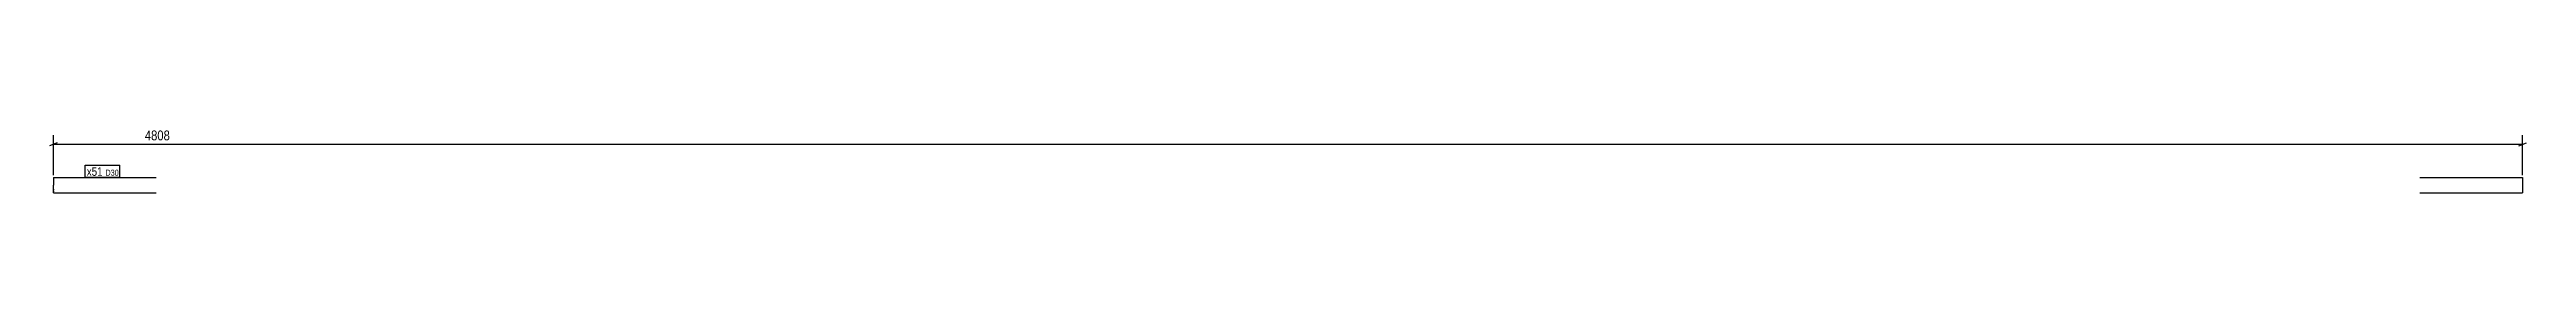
# Model space of a CAD drawing. Header units: millimetres. Extents: x 15 to 4838, y 15 to 142.
import ezdxf

# ---------------------------------------------------------------- set-up
doc = ezdxf.new("R2010")
doc.units = ezdxf.units.MM
doc.linetypes.add('DXK_LINE_DOT2', pattern=[3.9198, 1.9599, -1.9599])
for name, color, linetype in [('MÅLSÆTNING', 7, 'Continuous'), ('STÅL', 7, 'Continuous'), ('TEKST', 7, 'Continuous')]:
    doc.layers.add(name, color=color, linetype=linetype)
doc.styles.add('Arial Narrow', font='ARIALN.TTF', dxfattribs={"height": 0.2})

msp = doc.modelspace()

# ---------------------------------------------------------------- linework, layer by layer
at = {"layer": 'MÅLSÆTNING', "color": 7, "linetype": 'Continuous'}
for p, q in [((30, 113), (15, 107)), ((22.5, 50), (22.5, 127.8)), ((22.5, 110), (4830.5, 110)), ((4823, 107), (4838, 113)), ((4830.5, 50), (4830.5, 127.8))]:
    msp.add_line(p, q, dxfattribs=at)
at = {"layer": 'STÅL', "color": 2, "linetype": 'Continuous'}
for p, q in [((22.5, 45), (222.5, 45)), ((22.5, 45), (22.5, 30)), ((22.5, 22.5), (22.5, 30)), ((22.5, 15), (22.5, 22.5)), ((22.5, 15), (222.5, 15)), ((4630.5, 45), (4830.5, 45)), ((4630.5, 15), (4830.5, 15)), ((4830.5, 45), (4830.5, 15))]:
    msp.add_line(p, q, dxfattribs=at)
at = {"layer": 'STÅL', "color": 7, "linetype": 'DXK_LINE_DOT2'}
msp.add_line((22.5, 22.5), (22.5, 17), dxfattribs=at)

# ---------------------------------------------------------------- next in the draw order: wipeouts: each hides what was drawn before it
at = {"color": 0}
for points, layer in [([(4656.4, 113.8), (4656.4, 141.8), (196.6, 141.8), (196.6, 113.8)], 'MÅLSÆTNING'), ([(118.4, 48.5), (118.4, 66), (87.5, 66), (87.5, 48.5)], 'TEKST')]:
    msp.add_wipeout(points, dxfattribs=at).dxf.layer = layer

# ---------------------------------------------------------------- next in the draw order: texts
at = {"layer": 'MÅLSÆTNING', "color": 3, "style": 'Arial Narrow'}
msp.add_text('4808', height=19.09, dxfattribs=at).set_placement((200.6, 117.8))

# ---------------------------------------------------------------- next in the draw order: wipeouts: each hides what was drawn before it
at = {"color": 0}
msp.add_wipeout([(118.4, 48.5), (118.4, 66), (87.5, 66), (87.5, 48.5)], dxfattribs=at).dxf.layer = 'TEKST'

# ---------------------------------------------------------------- next in the draw order: linework, layer by layer
at = {"layer": 'TEKST', "color": 7, "linetype": 'Continuous'}
msp.add_line((84.5, 45.5), (84.5, 69), dxfattribs=at)

# ---------------------------------------------------------------- next in the draw order: wipeouts: each hides what was drawn before it
at = {"color": 0}
msp.add_wipeout([(148.8, 48.5), (148.8, 61), (123.7, 61), (123.7, 48.5)], dxfattribs=at).dxf.layer = 'TEKST'

# ---------------------------------------------------------------- next in the draw order: wipeouts: each hides what was drawn before it
msp.add_wipeout([(148.8, 48.5), (148.8, 61), (123.7, 61), (123.7, 48.5)], dxfattribs=at).dxf.layer = 'TEKST'

# ---------------------------------------------------------------- next in the draw order: linework, layer by layer
at = {"layer": 'TEKST', "color": 7, "linetype": 'Continuous'}
for p, q in [((84.5, 69), (151.8, 69)), ((151.8, 45.5), (151.8, 69)), ((84.5, 45.5), (151.8, 45.5))]:
    msp.add_line(p, q, dxfattribs=at)

# ---------------------------------------------------------------- next in the draw order: texts
at = {"layer": 'TEKST', "color": 3, "style": 'Arial Narrow'}
for s, height, p in [('x51', 16.7, (87.5, 48.5)), ('D30', 11.93, (123.7, 48.5))]:
    msp.add_text(s, height=height, dxfattribs=at).set_placement(p)

doc.saveas('drawing.dxf')
